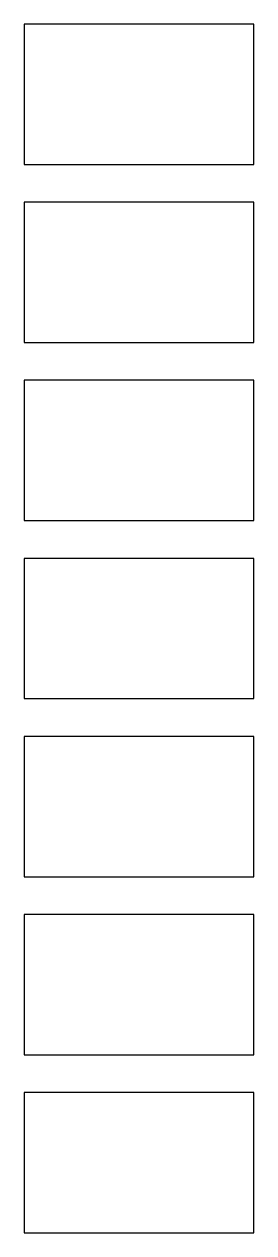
# Model space of a CAD drawing. Header units: millimetres. Extents: x -1 to 18.8, y 1.7 to 19.
# Drawn here: x 15.51 to 18.78, y 1.73 to 18.97 of the extents above.
import ezdxf

# ---------------------------------------------------------------- set-up
doc = ezdxf.new("R2010")
doc.units = ezdxf.units.MM
doc.layers.get('0').update_dxf_attribs({"linetype": 'CONTINUOUS'})

msp = doc.modelspace()

# ---------------------------------------------------------------- linework, layer by layer
for points in [[(15.51, 18.97), (15.51, 16.97), (18.78, 16.97), (18.78, 18.97)], [(15.51, 16.43), (15.51, 14.43), (18.78, 14.43), (18.78, 16.43)], [(15.51, 13.89), (15.51, 11.89), (18.78, 11.89), (18.78, 13.89)], [(15.51, 11.35), (15.51, 9.35), (18.78, 9.35), (18.78, 11.35)], [(15.51, 8.81), (15.51, 6.81), (18.78, 6.81), (18.78, 8.81)], [(15.51, 6.27), (15.51, 4.27), (18.78, 4.27), (18.78, 6.27)], [(15.51, 3.73), (15.51, 1.73), (18.78, 1.73), (18.78, 3.73)]]:
    msp.add_lwpolyline(points, close=True)

doc.saveas('drawing.dxf')
